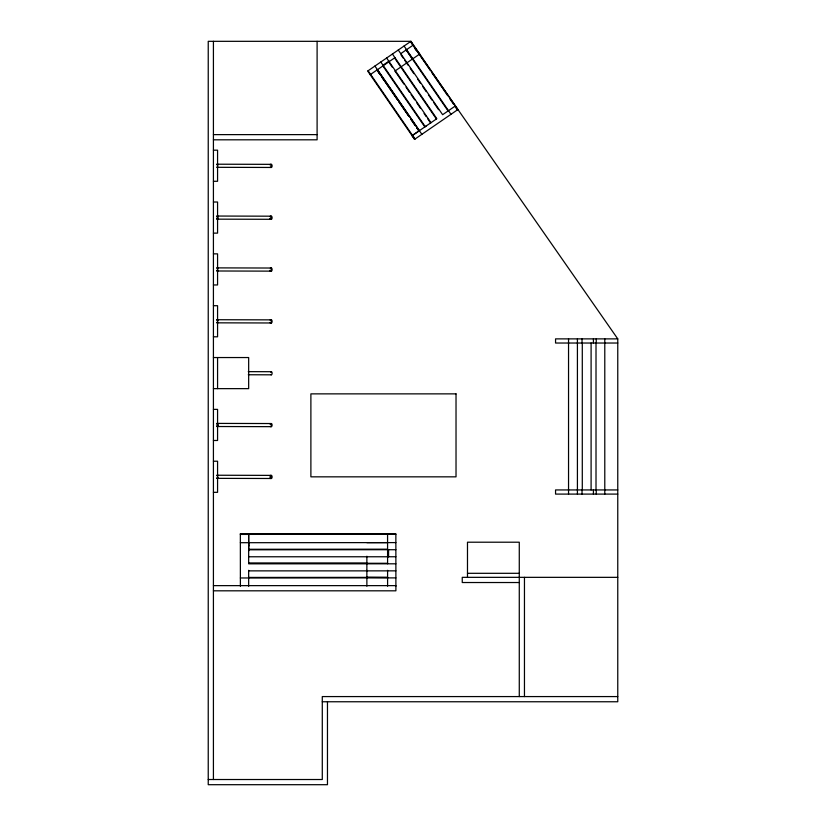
<?xml version="1.0" encoding="UTF-8"?>
<svg xmlns="http://www.w3.org/2000/svg" width="826" height="826" viewBox="0 0 826 826"><rect width="100%" height="100%" fill="white"/><g stroke="black" fill="none" stroke-linecap="round" stroke-linejoin="round"><path stroke-width="1.24" d="M366.868 570.322L366.878 586.192M366.878 556.228L366.868 570.869L248.657 570.869M395.86 534.319L240.356 534.401L248.667 534.401L248.657 556.776L388.581 556.765L388.581 549.724M414.59 139.326L367.684 71.036L410.945 41.3L457.872 109.579L414.59 139.326L412.102 135.66L413.31 134.834M383.006 65.213L388.819 61.217L389.149 61.64L388.819 61.217L430.986 122.692L425.235 126.636L380.807 62.012M370.182 74.681L394.973 57.644M400.765 53.659L413.444 44.945M394.952 71.046L419.68 54.062L415.22 48.187M412.102 135.66L419.381 130.663L377.451 69.683M426.175 126.006L412.515 135.381L415.013 139.036L368.117 70.737M366.878 542.641L387.57 542.61M213.418 134.628L317.101 134.628M213.418 139.811L317.101 139.811L317.101 41.321M213.418 150.177L217.568 150.177L217.568 181.286L213.418 181.286M213.418 202.019L217.568 202.019L217.568 233.128L213.418 233.128M213.418 253.861L217.568 253.861L217.568 284.96L213.418 284.96M213.418 305.703L217.568 305.703L217.568 336.801L213.418 336.801M322.285 701.759L617.765 701.759L617.765 338.877L555.557 338.877L555.557 343.027L568.288 343.027M568.546 343.027L617.765 343.027M213.418 357.544L248.667 357.544L248.667 388.643L213.418 388.643M213.418 409.376L217.568 409.376L217.568 440.485L213.418 440.485M213.418 461.218L217.568 461.218L217.568 492.327L213.418 492.327M568.288 489.942L555.557 489.942L555.557 494.093L617.765 494.093M568.546 489.942L617.765 489.942M240.387 586.264L240.356 533.854L395.86 533.792L395.891 586.171M240.356 542.703L395.871 542.599M248.678 549.28L387.58 549.187M248.678 549.806L395.871 549.713M387.58 556.755L395.881 556.755M248.657 563.28L387.59 563.28M248.657 563.291L366.868 563.291M395.881 563.807L248.657 563.828L248.657 556.228M366.868 570.869L395.881 570.849M467.485 573.306L519.275 573.306M248.657 577.436L387.59 577.364M617.765 577.343L462.25 577.343L462.25 582.526L519.275 582.526M240.376 577.973L395.891 577.89M213.418 585.634L395.891 585.634L395.891 590.817L213.418 590.817M617.765 696.576L322.285 696.576L322.285 779.517L208.235 779.517M240.356 533.854L248.667 533.875L248.657 542.641M271.3 164.343L216.773 164.209A1.559 0.785 -89.8 0 1 217.568 165.737A1.559 0.785 -89.8 0 1 216.794 167.317L271.32 167.461M271.3 216.185L216.773 216.04A1.559 0.785 -89.8 0 1 217.568 217.568A1.559 0.785 -89.8 0 1 216.794 219.158L271.32 219.293M271.3 268.027L216.773 267.882A1.559 0.785 -89.8 0 1 217.568 269.41A1.559 0.785 -89.8 0 1 216.794 270.99L271.32 271.135M271.3 319.868L216.773 319.724A1.559 0.785 -89.8 0 1 217.568 321.252A1.559 0.785 -89.8 0 1 216.794 322.832L271.32 322.976M248.265 371.648L271.3 371.71M248.285 374.756L271.32 374.818M271.3 423.542L216.773 423.408A1.559 0.785 -89.8 0 1 217.568 424.936A1.559 0.785 -89.8 0 1 216.794 426.515L271.32 426.66M271.3 475.384L216.773 475.239A1.559 0.785 -89.8 0 1 217.568 476.767A1.559 0.785 -89.8 0 1 216.794 478.357L271.32 478.491M366.868 577.364L387.59 577.498M414.786 48.486L416.283 50.438M617.765 338.877L410.408 41.321L208.235 41.321L208.235 784.7L327.468 784.7L327.468 701.759M398.091 100.617L377.038 69.962L380.001 74.278M381.963 77.148L383.285 79.048M410.512 41.599L413 45.244L410.945 41.3M413.423 45.843L430.346 70.489M431.626 72.337L441.92 87.319M442.55 88.227L447.702 95.733M449.84 98.831L453.484 104.148M454.899 106.265L457.397 109.899L455.374 105.945L442.633 114.7L398.256 50.014M404.069 46.019L450.996 114.308M406.165 49.952L448.074 110.942M401.044 54.95L403.119 57.996M404.523 60.009L408.054 65.161M392.443 54.02L436.82 118.696L430.573 122.981L427.692 118.768M394.539 57.944L436.396 118.985M386.62 58.016L389.118 61.661M382.583 65.502L424.822 126.925M374.921 66.059L421.869 134.328M377.038 69.962L379.919 74.175M382.097 77.324L397.265 99.419M410.243 68.341L413.867 73.648M417.512 78.935L420.403 83.189M422.592 86.358L426.226 91.665M428.415 94.835L432.039 100.142M433.505 102.259L438.575 109.682M389.438 62.993L392.309 67.216M395.21 71.408L403.873 84.046M406.041 87.195L409.644 92.46M411.09 94.567L414.683 99.832M416.862 102.982L420.465 108.247M424.079 113.503L426.237 116.672M406.278 49.87L412.411 59.059M387.57 533.803L387.59 563.807M387.59 570.312L387.6 586.181M248.667 586.253L248.657 570.322M604.787 338.877L604.787 494.093M596.248 338.877L596.248 343.027M596.248 489.942L596.248 494.093M596.011 343.027L596.011 489.942M593.419 338.877L593.419 343.027M593.419 489.942L593.419 494.093M591.096 343.027L591.096 489.942M582.289 343.027L582.289 489.942M582.031 338.877L582.031 343.027M582.031 489.942L582.031 494.093M577.415 338.877L577.415 494.093M568.546 338.877L568.546 494.093M524.458 577.343L524.458 696.576M519.275 696.576L519.275 542.207L467.485 542.207L467.485 577.343M248.657 545.666L248.657 550.911M217.568 357.544L217.568 388.643M213.418 41.321L213.418 779.517M217.001 164.673A1.559 0.785 -89.8 0 1 218.105 164.642M217.775 167.255A1.559 0.785 -89.8 0 1 217.372 167.265M270.752 164.818A1.559 0.785 -89.8 0 1 271.806 164.694A1.559 0.785 -89.8 0 1 271.96 166.769A1.559 0.785 -89.8 0 1 270.928 167.265M269.968 164.828A1.559 0.785 -89.8 0 1 271.021 164.694A1.559 0.785 -89.8 0 1 271.176 166.769A1.559 0.785 -89.8 0 1 270.143 167.265M269.968 216.66A1.559 0.785 -89.8 0 1 271.124 216.722A1.559 0.785 -89.8 0 1 270.99 219.004A1.559 0.785 -89.8 0 1 269.854 218.549M216.877 216.846A1.559 0.785 -89.8 0 1 218.229 216.794M218.24 218.353A1.559 0.785 -89.8 0 1 216.887 218.394M270.629 216.99A1.559 0.785 -89.8 0 1 271.806 216.536A1.559 0.785 -89.8 0 1 271.826 218.911A1.559 0.785 -89.8 0 1 270.639 218.539M217.155 268.099A1.559 0.785 -89.8 0 1 217.94 268.078M218.126 270.515A1.559 0.785 -89.8 0 1 217.011 270.556M271.093 268.089A1.559 0.785 -89.8 0 1 272.043 269.028A1.559 0.785 -89.8 0 1 271.651 270.98A1.559 0.785 -89.8 0 1 270.639 270.381M270.319 268.089A1.559 0.785 -89.8 0 1 271.258 269.028A1.559 0.785 -89.8 0 1 270.866 270.98A1.559 0.785 -89.8 0 1 269.854 270.381M270.133 320.096A1.559 0.785 -89.8 0 1 271.165 320.509A1.559 0.785 -89.8 0 1 271.042 322.594A1.559 0.785 -89.8 0 1 269.988 322.543M217.001 320.199A1.559 0.785 -89.8 0 1 218.105 320.158M217.961 322.605A1.559 0.785 -89.8 0 1 217.176 322.636M270.907 320.085A1.559 0.785 -89.8 0 1 271.95 320.509A1.559 0.785 -89.8 0 1 271.826 322.594A1.559 0.785 -89.8 0 1 270.763 322.543M270.752 424.017A1.559 0.785 -89.8 0 1 272.064 424.667A1.559 0.785 -89.8 0 1 271.114 426.608M269.968 424.027A1.559 0.785 -89.8 0 1 271.279 424.678A1.559 0.785 -89.8 0 1 270.339 426.608M216.877 424.203A1.559 0.785 -89.8 0 1 218.229 424.151M218.24 425.71A1.559 0.785 -89.8 0 1 216.887 425.762M269.844 476.189A1.559 0.785 -89.8 0 1 271.021 475.735A1.559 0.785 -89.8 0 1 271.042 478.12A1.559 0.785 -89.8 0 1 269.854 477.748M217.352 475.301A1.559 0.785 -89.8 0 1 217.94 475.435M218.126 477.872A1.559 0.785 -89.8 0 1 217.011 477.913M270.629 476.189A1.559 0.785 -89.8 0 1 271.806 475.735A1.559 0.785 -89.8 0 1 271.826 478.109A1.559 0.785 -89.8 0 1 270.639 477.738M270.752 372.185A1.559 0.785 -89.8 0 1 271.806 372.051A1.559 0.785 -89.8 0 1 271.96 374.126A1.559 0.785 -89.8 0 1 270.928 374.622M248.667 542.176L248.657 546.203L248.667 542.155M456.024 393.868L310.886 393.868L310.886 476.839L456.024 476.839L456.024 393.868M408.88 116.311L398.576 101.288L408.818 116.239M415.313 125.666L410.945 119.295L415.302 125.666M418.947 130.962L416.779 127.772L418.937 130.962"/></g></svg>
